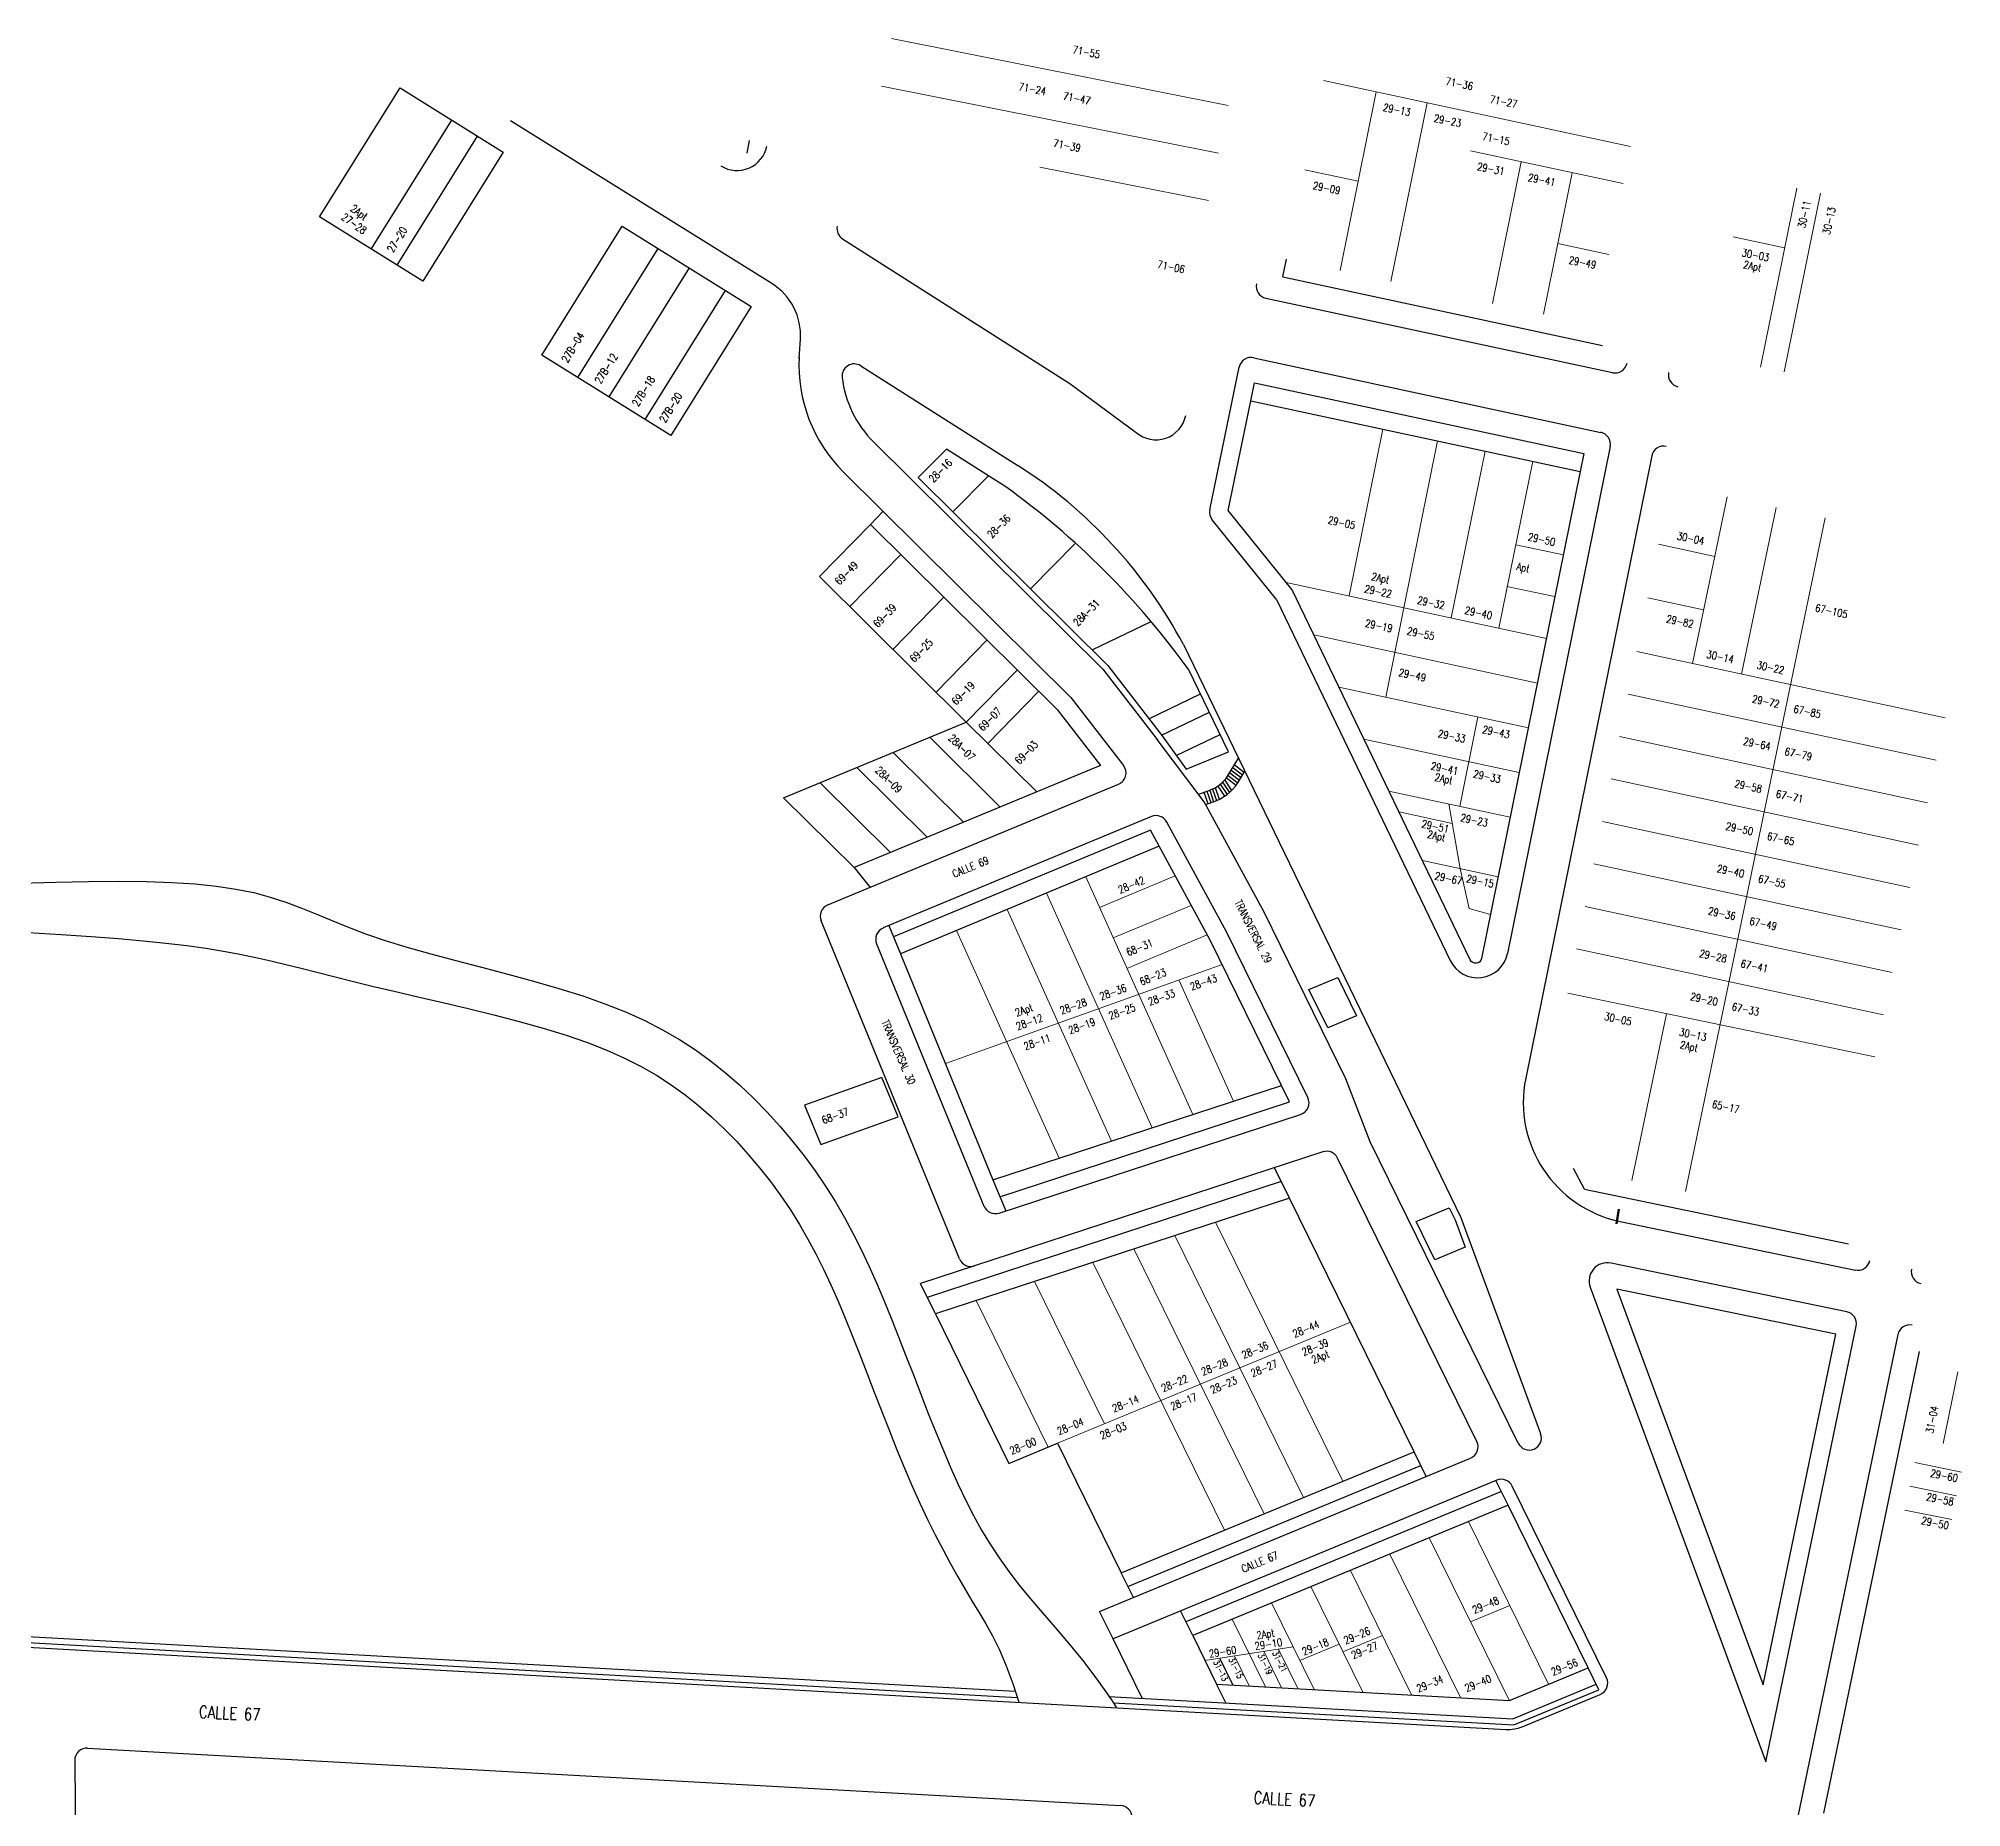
# Model space of a CAD drawing. Header units: millimetres. Extents: x 1022434 to 1024646, y 1272610 to 1274311.
# Drawn here: x 1024316.9 to 1024633.1, y 1274020.4 to 1274311.3 of the extents above; entities that cross this region are included whole.
import ezdxf
from ezdxf.enums import TextEntityAlignment as Align

# ---------------------------------------------------------------- set-up
doc = ezdxf.new("R2010")
doc.units = ezdxf.units.MM
doc.header["$MEASUREMENT"] = 0
doc.linetypes.add('DASHED', pattern=[19.05, 12.7, -6.35])
for name, color, linetype, lineweight in [('C_RG11_ST', 5, 'DASHED', 30), ('NOMENCLATURA', 23, 'Continuous', 0), ('Planimetria_Varios', 251, 'Continuous', 0)]:
    doc.layers.add(name, color=color, linetype=linetype, lineweight=lineweight)
doc.layers.add('NOMEN', color=251, linetype='Continuous')
doc.layers.add('PLANIMETRIA', color=8, linetype='Continuous')
doc.styles.add('CALLE', font='simplex.shx', dxfattribs={"width": 0.8, "height": 2})
doc.styles.add('NOMEN', font='simplex.shx', dxfattribs={"width": 0.8, "height": 1.25})

msp = doc.modelspace()

# ---------------------------------------------------------------- linework, layer by layer
at = {"layer": 'C_RG11_ST', "color": 5, "lineweight": 140}
msp.add_lwpolyline([(1024576.34, 1274116.38), (1024576.75, 1274118.81)], dxfattribs=at)
at = {"layer": 'PLANIMETRIA', "linetype": 'Continuous'}
for p, q in [((1024371.6, 1274276.68), (1024384.82, 1274297.9)), ((1024437.47, 1274271.01), (1024394.52, 1274297.75)), ((1024375.85, 1274274.03), (1024389.06, 1274295.26)), ((1024433.76, 1274294.52), (1024433.33, 1274292.43)), ((1024399.62, 1274259.24), (1024412.83, 1274280.46)), ((1024412.83, 1274280.46), (1024434.05, 1274267.25)), ((1024449.1, 1274278.35), (1024486.49, 1274254.59)), ((1024405.56, 1274255.54), (1024418.77, 1274276.76)), ((1024521.48, 1274272.1), (1024522.09, 1274275.04)), ((1024423.87, 1274273.59), (1024410.65, 1274252.37)), ((1024521.48, 1274272.1), (1024574.08, 1274260.8)), ((1024429.81, 1274269.89), (1024416.6, 1274248.67)), ((1024518.7, 1274268.61), (1024575.71, 1274256.36)), ((1024434.05, 1274267.25), (1024420.84, 1274246.03)), ((1024441.94, 1274258.7), (1024442.16, 1274261.84)), ((1024420.84, 1274246.03), (1024399.62, 1274259.24)), ((1024516.71, 1274258.81), (1024573.77, 1274246.54)), ((1024452.09, 1274257.49), (1024477.91, 1274241.08)), ((1024509.47, 1274233.81), (1024514.33, 1274257.26)), ((1024486.49, 1274254.59), (1024497.38, 1274246.52)), ((1024516.25, 1274251.75), (1024516.86, 1274254.69)), ((1024516.86, 1274254.69), (1024571, 1274243.05)), ((1024454.19, 1274244.99), (1024491.92, 1274207.6)), ((1024575.31, 1274244.19), (1024558.44, 1274160.85)), ((1024582.15, 1274242.67), (1024561.43, 1274140.33)), ((1024571, 1274243.05), (1024570.4, 1274240.11)), ((1024473.11, 1274239.39), (1024467.24, 1274233.46)), ((1024453.68, 1274231.41), (1024455.78, 1274233.56)), ((1024520.46, 1274219.04), (1024509.88, 1274232.15)), ((1024487.42, 1274228.3), (1024480, 1274220.81)), ((1024450.27, 1274217.9), (1024458.66, 1274226.48)), ((1024457.37, 1274210.86), (1024465.76, 1274219.44)), ((1024520.46, 1274219.04), (1024549.03, 1274159.68)), ((1024490.13, 1274210.77), (1024499.83, 1274215.45)), ((1024464.48, 1274203.82), (1024472.86, 1274212.41)), ((1024505.16, 1274211.63), (1024550.74, 1274117.46)), ((1024469.45, 1274198.9), (1024477.84, 1274207.48)), ((1024491.92, 1274207.6), (1024500.84, 1274196.02)), ((1024473, 1274195.38), (1024481.39, 1274203.96)), ((1024499.48, 1274199.42), (1024507.97, 1274203.53)), ((1024481.02, 1274187.43), (1024469.45, 1274198.9)), ((1024501.55, 1274196.74), (1024509.41, 1274200.54)), ((1024475.01, 1274184.93), (1024463.44, 1274196.4)), ((1024508.58, 1274185.8), (1024500.84, 1274196.02)), ((1024503.98, 1274193.4), (1024511.18, 1274196.88)), ((1024469.01, 1274182.44), (1024457.43, 1274193.91)), ((1024456.99, 1274177.45), (1024445.42, 1274188.92)), ((1024463, 1274179.95), (1024451.42, 1274191.41)), ((1024511.58, 1274189), (1024512.71, 1274187.32)), ((1024511.94, 1274189.37), (1024513.08, 1274187.67)), ((1024512.23, 1274189.72), (1024513.82, 1274188.5)), ((1024512.51, 1274190.14), (1024514.11, 1274188.91)), ((1024512.76, 1274190.57), (1024514.36, 1274189.35)), ((1024513.02, 1274191), (1024514.62, 1274189.78)), ((1024513.28, 1274191.44), (1024514.88, 1274190.21)), ((1024513.53, 1274191.87), (1024515.13, 1274190.65)), ((1024446.66, 1274168.84), (1024494.48, 1274188.68)), ((1024508.52, 1274187.38), (1024509.17, 1274185.49)), ((1024509, 1274187.54), (1024509.64, 1274185.65)), ((1024509.47, 1274187.71), (1024510.12, 1274185.81)), ((1024509.94, 1274187.89), (1024510.58, 1274185.99)), ((1024510.39, 1274188.12), (1024511.04, 1274186.2)), ((1024510.8, 1274188.38), (1024511.91, 1274186.72)), ((1024511.2, 1274188.67), (1024512.32, 1274187.01)), ((1024499.9, 1274183.35), (1024455.78, 1274165.04)), ((1024499.73, 1274181.12), (1024457.47, 1274163.58)), ((1024501.17, 1274178.47), (1024499.73, 1274181.12)), ((1024450.98, 1274174.96), (1024453.61, 1274171.72)), ((1024468.34, 1274110.63), (1024445.58, 1274166.23)), ((1024456.71, 1274165.43), (1024458.61, 1274160.8)), ((1024454.7, 1274162.44), (1024472.35, 1274119.3)), ((1024522.61, 1274136.43), (1024521.28, 1274139.15)), ((1024535.88, 1274129.85), (1024531.88, 1274140.26)), ((1024474.97, 1274120.84), (1024522.61, 1274136.43)), ((1024474.83, 1274118.16), (1024524.42, 1274134.39)), ((1024560.22, 1274080.31), (1024535.88, 1274129.85)), ((1024528.07, 1274128.22), (1024470.82, 1274109.48)), ((1024522.58, 1274120.63), (1024520.13, 1274125.62)), ((1024553.39, 1274080.59), (1024530.49, 1274127.2)), ((1024571.12, 1274122.07), (1024569.27, 1274125.51)), ((1024521.24, 1274123.35), (1024463.02, 1274104.3)), ((1024473.83, 1274123.62), (1024475.92, 1274118.52)), ((1024571.12, 1274122.07), (1024614.49, 1274113.12)), ((1024550.74, 1274117.46), (1024563.89, 1274081.89)), ((1024576.99, 1274116.77), (1024615.64, 1274108.8)), ((1024614.22, 1274101.94), (1024575.47, 1274109.94)), ((1024470.82, 1274109.48), (1024461.91, 1274106.57)), ((1024464.36, 1274101.58), (1024461.91, 1274106.57)), ((1024572.05, 1274105.96), (1024600.9, 1274027.9)), ((1024600.9, 1274027.9), (1024615.77, 1274099.58)), ((1024622.63, 1274098.17), (1024605.59, 1274016.04)), ((1024626.14, 1274095.4), (1024610.39, 1274019.46)), ((1024545.07, 1274074.85), (1024543.08, 1274078.9)), ((1024491.36, 1274052.64), (1024552.36, 1274077.86)), ((1024496.03, 1274056.74), (1024544.19, 1274076.65)), ((1024556.66, 1274074.23), (1024493.57, 1274048.14)), ((1024557.43, 1274072.38), (1024505.57, 1274050.94)), ((1024558.53, 1274070.13), (1024556.54, 1274074.18)), ((1024574.71, 1274041.74), (1024559.22, 1274073.27)), ((1024496.92, 1274054.94), (1024494.93, 1274058.99)), ((1024255.15, 1274050.88), (1024477.81, 1274038.52)), ((1024255.2, 1274051.88), (1024477.49, 1274039.54)), ((1024255.31, 1274050.07), (1024558.23, 1274033.26)), ((1024493.57, 1274048.14), (1024491.36, 1274052.64)), ((1024506.67, 1274048.69), (1024504.68, 1274052.74)), ((1024498.37, 1274038.38), (1024493.57, 1274048.14)), ((1024513.29, 1274040.56), (1024511.12, 1274044.98)), ((1024573.45, 1274039.77), (1024571.68, 1274043.37)), ((1024512.11, 1274037.62), (1024510.6, 1274040.71)), ((1024559.29, 1274035), (1024573, 1274040.67)), ((1024492.91, 1274038.68), (1024559.29, 1274035)), ((1024493.62, 1274037.64), (1024559.46, 1274033.99)), ((1024559.46, 1274033.99), (1024573.45, 1274039.77)), ((1024560.86, 1274033.7), (1024573.68, 1274039.01)), ((1024322.84, 1274028.17), (1024325.91, 1273644)), ((1024324.95, 1274030.18), (1024494.8, 1274020.75))]:
    msp.add_line(p, q, dxfattribs=at)
for points in [[(1024380.09, 1274271.39), (1024363.11, 1274281.96), (1024376.33, 1274303.19), (1024393.3, 1274292.62)], [(1024491.49, 1274191.77), (1024450.98, 1274174.96), (1024439.41, 1274186.43), (1024469.45, 1274198.9), (1024445.3, 1274222.83), (1024453.68, 1274231.41), (1024484.41, 1274200.97)], [(1024509.54, 1274163.04), (1024501.17, 1274178.47), (1024458.61, 1274160.8), (1024473.83, 1274123.62), (1024521.28, 1274139.15)], [(1024530.54, 1274156.89), (1024533.6, 1274150.58), (1024528.88, 1274148.63), (1024525.78, 1274154.92)], [(1024445.51, 1274129.44), (1024458.24, 1274134), (1024455.58, 1274140.48), (1024442.86, 1274135.92)], [(1024476.44, 1274076.99), (1024484.45, 1274080.3), (1024494.93, 1274058.99), (1024543.08, 1274078.9), (1024522.58, 1274120.63), (1024464.36, 1274101.58)], [(1024551.49, 1274112.53), (1024546.51, 1274110.47), (1024543.42, 1274116.76), (1024548.87, 1274119.02), (1024549.81, 1274117.07)], [(1024600.47, 1274040.6), (1024612.43, 1274098.23), (1024576.42, 1274105.66)], [(1024510.6, 1274040.71), (1024558.77, 1274038.03), (1024571.68, 1274043.37), (1024558.53, 1274070.13), (1024506.67, 1274048.69)]]:
    msp.add_lwpolyline(points, close=True, dxfattribs=at)
for points in [[(1024441.96, 1274258.93, 0.214977), (1024449.26, 1274240.01), (1024486.66, 1274202.96), (1024495.29, 1274191.75)], [(1024507.61, 1274187.07), (1024509.38, 1274187.67, 0.162181), (1024512.42, 1274189.98), (1024514.18, 1274192.98)], [(1024508.81, 1274185.37), (1024510.03, 1274185.78, 0.164506), (1024514.11, 1274188.91), (1024515.23, 1274190.82)]]:
    msp.add_lwpolyline(points, format="xyb", dxfattribs=at)
for points in [[(1024512.51, 1274233.67), (1024516.25, 1274251.75), (1024570.4, 1274240.11), (1024554.19, 1274160.02, -0.7189), (1024552.31, 1274159.79), (1024523.01, 1274220.65)], [(1024506.06, 1274207.47, 0.080884), (1024475.77, 1274237.71), (1024473.89, 1274238.9), (1024466.2, 1274243.79), (1024461.55, 1274239.09), (1024492.71, 1274208.21), (1024501.64, 1274196.62), (1024505.62, 1274191.15), (1024512.57, 1274194.02), (1024506.06, 1274207.47)]]:
    msp.add_lwpolyline(points, format="xyb", close=True, dxfattribs=at)
for points in [[(1024531.88, 1274140.26), (1024518.43, 1274167.63), (1024508.58, 1274185.8)], [(1024525.59, 1274137.17), (1024512.21, 1274164.41), (1024502.42, 1274182.46)], [(1024313.87, 1274172.41), (1024319.74, 1274172.59), (1024325.12, 1274172.71), (1024330.08, 1274172.74), (1024334.63, 1274172.69), (1024338.8, 1274172.54), (1024342.63, 1274172.28), (1024346.14, 1274171.92), (1024349.35, 1274171.45), (1024352.29, 1274170.85), (1024355, 1274170.13), (1024357.55, 1274169.29), (1024360.02, 1274168.37), (1024362.48, 1274167.36), (1024365.02, 1274166.31), (1024367.71, 1274165.21), (1024370.64, 1274164.1), (1024373.87, 1274162.98), (1024377.47, 1274161.88), (1024381.37, 1274160.78), (1024385.49, 1274159.69), (1024389.74, 1274158.58), (1024394.04, 1274157.46), (1024398.3, 1274156.3), (1024402.44, 1274155.11), (1024406.37, 1274153.88), (1024410.02, 1274152.59), (1024413.41, 1274151.24), (1024416.56, 1274149.81), (1024419.5, 1274148.3), (1024422.27, 1274146.7), (1024424.89, 1274145.01), (1024427.39, 1274143.2), (1024429.8, 1274141.28), (1024432.16, 1274139.23), (1024434.44, 1274137.07), (1024436.65, 1274134.81), (1024438.78, 1274132.47), (1024440.82, 1274130.06), (1024442.76, 1274127.6), (1024444.6, 1274125.09), (1024446.31, 1274122.56), (1024447.92, 1274120.02), (1024449.41, 1274117.45), (1024450.81, 1274114.84), (1024452.15, 1274112.19), (1024453.42, 1274109.48), (1024454.66, 1274106.7), (1024455.87, 1274103.84), (1024457.08, 1274100.89), (1024458.29, 1274097.83), (1024459.51, 1274094.71), (1024460.74, 1274091.54), (1024461.97, 1274088.36), (1024463.2, 1274085.22), (1024464.43, 1274082.12), (1024465.67, 1274079.12), (1024466.89, 1274076.24), (1024468.12, 1274073.51), (1024469.36, 1274070.92), (1024470.63, 1274068.43), (1024471.96, 1274066.04), (1024473.35, 1274063.73), (1024474.83, 1274061.46), (1024476.42, 1274059.22), (1024478.13, 1274057), (1024479.98, 1274054.75), (1024481.96, 1274052.45), (1024484.06, 1274050.02), (1024486.25, 1274047.43), (1024488.54, 1274044.62), (1024490.9, 1274041.53), (1024493.31, 1274038.11), (1024494.15, 1274036.81)], [(1024315.2, 1274164.3), (1024320.62, 1274163.99), (1024325.54, 1274163.66), (1024330.02, 1274163.32), (1024334.11, 1274162.95), (1024337.83, 1274162.56), (1024341.25, 1274162.14), (1024344.38, 1274161.7), (1024347.29, 1274161.23), (1024350.01, 1274160.74), (1024352.59, 1274160.21), (1024355.08, 1274159.65), (1024357.54, 1274159.06), (1024360.05, 1274158.43), (1024362.66, 1274157.76), (1024365.44, 1274157.05), (1024368.45, 1274156.29), (1024371.74, 1274155.49), (1024375.37, 1274154.64), (1024379.27, 1274153.74), (1024383.35, 1274152.8), (1024387.54, 1274151.81), (1024391.75, 1274150.77), (1024395.9, 1274149.69), (1024399.89, 1274148.57), (1024403.66, 1274147.41), (1024407.13, 1274146.21), (1024410.32, 1274144.96), (1024413.26, 1274143.65), (1024415.98, 1274142.27), (1024418.52, 1274140.82), (1024420.92, 1274139.27), (1024423.19, 1274137.63), (1024425.39, 1274135.87), (1024427.53, 1274134.01), (1024429.61, 1274132.04), (1024431.63, 1274129.97), (1024433.58, 1274127.82), (1024435.45, 1274125.61), (1024437.23, 1274123.34), (1024438.92, 1274121.02), (1024440.51, 1274118.67), (1024441.99, 1274116.3), (1024443.38, 1274113.89), (1024444.7, 1274111.44), (1024445.95, 1274108.93), (1024447.16, 1274106.34), (1024448.35, 1274103.67), (1024449.52, 1274100.89), (1024450.69, 1274098.01), (1024451.88, 1274095), (1024453.09, 1274091.9), (1024454.31, 1274088.73), (1024455.55, 1274085.55), (1024456.79, 1274082.37), (1024458.04, 1274079.24), (1024459.3, 1274076.19), (1024460.56, 1274073.25), (1024461.82, 1274070.45), (1024463.08, 1274067.79), (1024464.33, 1274065.27), (1024465.57, 1274062.87), (1024466.8, 1274060.6), (1024468.01, 1274058.43), (1024469.2, 1274056.38), (1024470.38, 1274054.42), (1024471.53, 1274052.54), (1024472.66, 1274050.64), (1024473.78, 1274048.62), (1024474.9, 1274046.35), (1024476.02, 1274043.73), (1024477.15, 1274040.65), (1024478.07, 1274037.71)]]:
    msp.add_lwpolyline(points, dxfattribs=at)
for centre, radius, start, end in [((1024431.74, 1274294.6), 5, 238.0973, 348.3428), ((1024450.18, 1274280.04), 2, 168.3428, 237.5631), ((1024432.18, 1274262.52), 10, 356.0934, 58.0973), ((1024519.12, 1274270.57), 2, 168.307, 257.8667), ((1024516.29, 1274256.86), 2, 77.8667, 168.307), ((1024451.02, 1274255.8), 2, 57.5631, 186.4855), ((1024466.59, 1274257.57), 17.67, 186.4855, 225.4174), ((1024576.13, 1274258.31), 2, 257.8667, 348.5545), ((1024586.89, 1274256), 2, 168.5545, 257.8667), ((1024500.63, 1274250.31), 5, 229.3491, 348.307), ((1024573.35, 1274244.59), 2, 348.5545, 77.8667), ((1024584.11, 1274242.28), 2, 77.8667, 168.5545), ((1024435.77, 1274174.77), 78.57, 27.9772, 57.5631), ((1024511.43, 1274233.41), 2, 168.307, 218.9063), ((1024493.71, 1274190.53), 2, 292.5415, 37.603), ((1024500.66, 1274181.51), 2, 28.4689, 112.5415), ((1024447.43, 1274166.99), 2, 112.5415, 202.2619), ((1024456.55, 1274163.19), 2, 112.5415, 202.2619), ((1024553.54, 1274161.85), 5, 205.705, 348.5545), ((1024581.03, 1274136.36), 20, 168.5545, 258.3399), ((1024523.8, 1274136.29), 2, 288.1192, 26.1678), ((1024528.7, 1274126.32), 2, 26.1678, 108.1192), ((1024474.21, 1274120.06), 2, 202.2619, 288.1192), ((1024470.19, 1274111.38), 2, 202.2619, 288.1192), ((1024574.86, 1274107), 3, 78.3399, 200.2887), ((1024616.05, 1274110.76), 2, 258.3399, 348.2832), ((1024626.82, 1274108.53), 2, 168.2832, 258.3399), ((1024613.81, 1274099.99), 2, 348.2832, 78.3399), ((1024624.59, 1274097.76), 2, 78.3399, 168.2832), ((1024562.01, 1274081.19), 2, 206.1678, 20.2887), ((1024551.6, 1274079.71), 2, 292.4642, 26.1678), ((1024557.43, 1274072.38), 2, 26.1678, 112.4642), ((1024572.92, 1274040.85), 2, 292.4642, 26.1678), ((1024558.56, 1274039.25), 6, 266.8224, 292.4642), ((1024324.84, 1274028.18), 2, 86.8224, 180.4582), ((1024494.69, 1274018.76), 2, 0.5359, 86.8224)]:
    msp.add_arc(centre, radius, start, end, dxfattribs=at)
at = {"layer": 'Planimetria_Varios', "linetype": 'Continuous'}
for p, q in [((1024457.14, 1274311.31), (1024512.51, 1274300.31)), ((1024455.52, 1274303.48), (1024510.89, 1274292.47)), ((1024528.17, 1274304.42), (1024578.68, 1274293.56)), ((1024536.87, 1274302.55), (1024530.92, 1274273.15)), ((1024545.23, 1274300.75), (1024539.28, 1274271.35)), ((1024481.56, 1274290.15), (1024509.27, 1274284.64)), ((1024552.35, 1274292.83), (1024577.44, 1274287.44)), ((1024560.71, 1274291.03), (1024556, 1274267.75)), ((1024525.13, 1274289.73), (1024533.89, 1274287.85)), ((1024569.07, 1274289.24), (1024564.36, 1274265.96)), ((1024605.99, 1274286.67), (1024600.04, 1274257.26)), ((1024609.91, 1274285.87), (1024603.96, 1274256.47)), ((1024566.71, 1274277.6), (1024575.08, 1274275.8)), ((1024595.56, 1274278.68), (1024604, 1274276.87)), ((1024537.94, 1274247.09), (1024532.39, 1274219.64)), ((1024546.94, 1274245.15), (1024538.41, 1274203)), ((1024554.76, 1274243.47), (1024549.2, 1274216.03)), ((1024562.58, 1274241.79), (1024557.03, 1274214.34)), ((1024594.54, 1274235.94), (1024588.85, 1274208.52)), ((1024602.6, 1274234.21), (1024596.92, 1274206.79)), ((1024610.67, 1274232.47), (1024587.7, 1274121.71)), ((1024559.8, 1274228.07), (1024567.63, 1274226.38)), ((1024583.28, 1274228.13), (1024592.51, 1274226.15)), ((1024522.03, 1274221.87), (1024564.85, 1274212.66)), ((1024558.33, 1274221.22), (1024566.15, 1274219.54)), ((1024581.5, 1274219.31), (1024590.68, 1274217.34)), ((1024526.59, 1274213.22), (1024563.36, 1274205.31)), ((1024579.71, 1274210.49), (1024630.39, 1274199.59)), ((1024530.71, 1274204.66), (1024561.87, 1274197.96)), ((1024578.3, 1274203.51), (1024628.94, 1274192.62)), ((1024553.56, 1274199.75), (1024550.58, 1274185.04)), ((1024534.83, 1274196.1), (1024560.38, 1274190.61)), ((1024576.88, 1274196.52), (1024627.49, 1274185.64)), ((1024575.47, 1274189.54), (1024626.05, 1274178.66)), ((1024538.95, 1274187.54), (1024558.89, 1274183.26)), ((1024540.6, 1274184.12), (1024549.36, 1274182.24)), ((1024548.81, 1274185.43), (1024550.66, 1274174.8)), ((1024574.06, 1274182.55), (1024624.6, 1274171.69)), ((1024544.44, 1274176.14), (1024556.91, 1274173.45)), ((1024506.68, 1274134.37), (1024489.09, 1274173.45)), ((1024503.81, 1274173.61), (1024491.35, 1274168.43)), ((1024572.64, 1274175.57), (1024623.15, 1274164.71)), ((1024499.99, 1274132.18), (1024482.62, 1274170.77)), ((1024493.3, 1274129.99), (1024476.15, 1274168.08)), ((1024506.44, 1274168.75), (1024493.6, 1274163.42)), ((1024571.23, 1274168.59), (1024621.7, 1274157.73)), ((1024484.7, 1274127.18), (1024467.83, 1274164.63)), ((1024509.08, 1274163.89), (1024495.86, 1274158.4)), ((1024569.81, 1274161.6), (1024620.26, 1274150.76)), ((1024466, 1274142.74), (1024511.5, 1274159.05)), ((1024513.37, 1274136.56), (1024504.4, 1274156.5)), ((1024568.34, 1274154.3), (1024618.83, 1274143.88)), ((1024584.57, 1274150.95), (1024578.88, 1274123.53)), ((1024531.36, 1274074.05), (1024510.43, 1274116.66)), ((1024524.88, 1274071.37), (1024503.71, 1274114.46)), ((1024511.92, 1274066.01), (1024490.27, 1274110.06)), ((1024518.4, 1274068.69), (1024496.99, 1274112.26)), ((1024492.18, 1274083.5), (1024480.67, 1274106.92)), ((1024482.92, 1274079.67), (1024471.07, 1274103.78)), ((1024484.45, 1274080.3), (1024532.61, 1274100.21)), ((1024632.5, 1274092.04), (1024630.07, 1274080.29)), ((1024625.42, 1274077.17), (1024633.1, 1274075.58)), ((1024624.61, 1274073.25), (1024632.29, 1274071.67)), ((1024623.8, 1274069.33), (1024631.48, 1274067.75)), ((1024565.2, 1274040.69), (1024552.05, 1274067.45)), ((1024558.7, 1274038.04), (1024545.57, 1274064.77)), ((1024542.67, 1274038.93), (1024532.6, 1274059.41)), ((1024550.69, 1274038.48), (1024539.08, 1274062.09)), ((1024534.65, 1274039.37), (1024526.12, 1274056.73)), ((1024526.64, 1274039.82), (1024519.64, 1274054.05)), ((1024558.85, 1274053.62), (1024552.36, 1274050.94)), ((1024518.62, 1274040.26), (1024513.16, 1274051.37)), ((1024523.18, 1274046.84), (1024508.68, 1274044.61)), ((1024523.97, 1274039.96), (1024520.77, 1274046.47)), ((1024530.77, 1274047.27), (1024524.29, 1274044.59)), ((1024537.86, 1274048.72), (1024531.37, 1274046.04)), ((1024515.96, 1274040.41), (1024513.53, 1274045.35)), ((1024521.3, 1274040.11), (1024518.36, 1274046.1))]:
    msp.add_line(p, q, dxfattribs=at)
at = {"layer": 'Planimetria_Varios'}
for p, q in [((1024550.66, 1274174.8), (1024552.12, 1274168.27)), ((1024552.12, 1274168.27), (1024555.65, 1274167.25))]:
    msp.add_line(p, q, dxfattribs=at)

# ---------------------------------------------------------------- texts
at = {"layer": 'NOMEN', "linetype": 'Continuous', "style": 'NOMEN', "width": 0.8}
for s, height, rotation, p in [('71-55', 1.25, 348.7591, (1024486.85, 1274308.91)), ('71-36', 1.25, 348.7591, (1024548.18, 1274303.7)), ('71-47', 1.25, 348.7591, (1024485.27, 1274301.29)), ('29-13', 1.25, 348.7591, (1024537.89, 1274299.41)), ('71-27', 1.25, 348.7591, (1024555.45, 1274300.75)), ('29-23', 1.25, 348.7591, (1024546.25, 1274297.61)), ('71-39', 1.25, 348.7591, (1024483.66, 1274293.53)), ('71-15', 1.25, 348.7591, (1024554.21, 1274294.63)), ('29-31', 1.25, 348.7591, (1024553.37, 1274289.69)), ('29-09', 1.25, 348.7591, (1024526.36, 1274286.54)), ('29-41', 1.25, 348.7591, (1024561.73, 1274287.89)), ('2Apt', 1.25, 322.9699, (1024368.04, 1274283.11)), ('30-11', 1.25, 77.726, (1024607.38, 1274280.05)), ('27-28', 1.25, 324.5415, (1024366.56, 1274281.68)), ('30-13', 1.25, 77.726, (1024611.45, 1274278.97)), ('27-20', 1.25, 58.0973, (1024375.17, 1274275.98)), ('29-49', 1.25, 348.7591, (1024568.43, 1274274.3)), ('30-03', 1.25, 348.7591, (1024596.87, 1274275.53)), ('2Apt', 1.25, 348.7591, (1024597.14, 1274273.56)), ('27B-04', 1.25, 58.0973, (1024403.84, 1274257.88)), ('27B-12', 1.25, 58.0973, (1024409.31, 1274254.39)), ('27B-18', 1.25, 58.0973, (1024415.46, 1274250.66)), ('27B-20', 1.25, 58.0973, (1024419.94, 1274247.97)), ('28-16', 1.25, 45.2642, (1024464.04, 1274238.19)), ('28-36', 1.25, 45.2642, (1024473.65, 1274229.04)), ('29-05', 1.25, 347.8667, (1024528.83, 1274231.56)), ('29-50', 1.25, 347.8667, (1024561.71, 1274228.8)), ('30-04', 1.25, 347.8667, (1024586.22, 1274228.96)), ('69-49', 1.25, 45.6617, (1024448.59, 1274221.34)), ('Apt', 1.25, 347.8667, (1024559.85, 1274223.93)), ('29-22', 1.25, 347.8667, (1024534.82, 1274220.26)), ('2Apt', 1.25, 347.8667, (1024535.96, 1274222.28)), ('69-39', 1.25, 45.6617, (1024454.89, 1274214.34)), ('28A-31', 1.25, 45.2642, (1024487.77, 1274214.56)), ('29-32', 1.25, 347.8667, (1024543.52, 1274218.39)), ('29-40', 1.25, 347.8667, (1024551.32, 1274216.71)), ('67-105', 1.25, 347.8667, (1024608.94, 1274217.1)), ('29-55', 1.25, 347.8667, (1024541.84, 1274213.31)), ('69-25', 1.25, 45.6617, (1024460.89, 1274208.6)), ('30-14', 1.25, 347.8667, (1024591.07, 1274209.5)), ('30-22', 1.25, 347.8667, (1024599.34, 1274207.72)), ('69-19', 1.25, 45.6617, (1024467.8, 1274201.57)), ('29-49', 1.25, 347.8667, (1024540.46, 1274206.49)), ('67-85', 1.25, 347.8667, (1024605.37, 1274200.49)), ('69-07', 1.25, 45.6617, (1024472.18, 1274197.31)), ('29-43', 1.25, 347.8667, (1024554.22, 1274197.13)), ('28A-07', 1.25, 315.2642, (1024466.38, 1274196.15)), ('69-03', 1.25, 45.6617, (1024478.19, 1274191.84)), ('67-79', 1.25, 347.8667, (1024603.92, 1274193.51)), ('28A-09', 1.25, 315.2642, (1024454.37, 1274190.86)), ('29-33', 1.25, 347.8667, (1024552.74, 1274189.81)), ('67-71', 1.25, 347.8667, (1024602.48, 1274186.53)), ('29-23', 1.25, 347.8667, (1024550.62, 1274182.62)), ('67-65', 1.25, 347.8667, (1024601.03, 1274179.56)), ('28-42', 1.25, 22.5415, (1024494.74, 1274170.67)), ('29-15', 1.25, 347.8667, (1024551.59, 1274172.6)), ('67-55', 1.25, 347.8667, (1024599.58, 1274172.58)), ('67-49', 1.25, 347.8667, (1024598.14, 1274165.6)), ('68-31', 1.25, 22.5415, (1024496.08, 1274160.39)), ('68-23', 1.25, 22.5415, (1024498.26, 1274155.55)), ('28-43', 1.25, 19.7228, (1024506.52, 1274154.75)), ('67-41', 1.25, 347.8667, (1024596.69, 1274158.63)), ('28-36', 1.25, 19.7228, (1024491.64, 1274153.15)), ('28-33', 1.25, 19.7228, (1024499.62, 1274152.27)), ('2Apt', 1.25, 19.7228, (1024477.74, 1274150.46)), ('28-12', 1.25, 19.7228, (1024477.9, 1274148.22)), ('28-28', 1.25, 19.7228, (1024485.12, 1274150.81)), ('28-25', 1.25, 19.7228, (1024493.13, 1274149.95)), ('30-05', 1.25, 347.8667, (1024574.26, 1274149.94)), ('67-33', 1.25, 347.8667, (1024595.22, 1274151.54)), ('28-19', 1.25, 19.7228, (1024486.52, 1274147.58)), ('30-13', 1.25, 347.8667, (1024586.58, 1274147.37)), ('28-11', 1.25, 19.7228, (1024479.17, 1274144.94)), ('2Apt', 1.25, 347.8667, (1024586.71, 1274145.28)), ('68-37', 1.25, 19.7228, (1024445.96, 1274132.78)), ('65-17', 1.25, 347.8667, (1024591.98, 1274135.5)), ('28-44', 1.25, 22.4642, (1024523.45, 1274097.65)), ('28-39', 1.25, 22.4642, (1024524.95, 1274094.66)), ('28-28', 1.25, 22.4642, (1024508.4, 1274091.43)), ('28-36', 1.25, 22.4642, (1024515.06, 1274094.18)), ('28-27', 1.25, 22.4642, (1024516.56, 1274091.19)), ('2Apt', 1.25, 22.4642, (1024526.53, 1274093.38)), ('28-22', 1.25, 22.4642, (1024501.84, 1274088.72)), ('28-23', 1.25, 22.4642, (1024509.9, 1274088.44)), ('28-14', 1.25, 22.4642, (1024493.77, 1274085.38)), ('28-17', 1.25, 22.4642, (1024503.34, 1274085.73)), ('28-04', 1.25, 22.4642, (1024484.71, 1274081.64)), ('28-03', 1.25, 22.4642, (1024491.75, 1274080.93)), ('28-00', 1.25, 22.4642, (1024476.9, 1274078.41)), ('29-48', 1.25, 22.4642, (1024552.99, 1274052.26)), ('2Apt', 1.25, 8.763, (1024517.27, 1274048.09)), ('29-26', 1.25, 22.4642, (1024531.82, 1274047.24)), ('29-60', 1.25, 8.763, (1024509.45, 1274045.06)), ('29-10', 1.25, 8.763, (1024516.98, 1274046.31)), ('29-18', 1.25, 22.4642, (1024524.98, 1274045.41)), ('29-27', 1.25, 22.4642, (1024533.08, 1274044.82)), ('31-13', 1, 296.1678, (1024510.02, 1274044.34)), ('31-15', 1, 296.1678, (1024512.53, 1274044.76)), ('31-19', 1, 296.1678, (1024517.33, 1274045.42)), ('31-21', 1, 296.1678, (1024519.73, 1274045.84)), ('29-56', 1.25, 22.4642, (1024565.94, 1274042.06)), ('29-34', 1.25, 22.4642, (1024543.81, 1274039.32)), ('29-40', 1.25, 22.4642, (1024551.73, 1274039.4))]:
    msp.add_text(s, height=height, rotation=rotation, dxfattribs=at).set_placement(p)
for s, rotation, p in [('71-24', 348.7591, (1024482.43, 1274301.95)), ('71-06', 348.7591, (1024505.23, 1274272.7)), ('29-19', 347.8667, (1024539.39, 1274213.64)), ('29-82', 347.8667, (1024588.9, 1274214.36)), ('29-72', 347.8667, (1024603.02, 1274201.2)), ('29-33', 347.8667, (1024551.37, 1274195.49)), ('29-64', 347.8667, (1024601.57, 1274194.23)), ('29-41', 347.8667, (1024550.19, 1274190.17)), ('2Apt', 347.8667, (1024549.26, 1274188.66)), ('29-58', 347.8667, (1024600.13, 1274187.25)), ('29-51', 347.8667, (1024548.66, 1274180.65)), ('2Apt', 347.8667, (1024548.06, 1274179.26)), ('29-50', 347.8667, (1024598.68, 1274180.27)), ('29-67', 347.8667, (1024550.83, 1274172.11)), ('29-40', 347.8667, (1024597.23, 1274173.3)), ('29-36', 347.8667, (1024595.79, 1274166.32)), ('29-28', 347.8667, (1024594.34, 1274159.34)), ('29-20', 347.8667, (1024592.87, 1274152.25)), ('31-04', 78.7969, (1024629.31, 1274086.3)), ('29-60', 348.3399, (1024632.34, 1274073.91)), ('29-58', 348.3399, (1024631.67, 1274070.03)), ('29-50', 348.3399, (1024630.86, 1274066.12))]:
    msp.add_text(s, height=1.25, rotation=rotation, dxfattribs=at).set_placement(p, align=Align.RIGHT)
at = {"layer": 'NOMENCLATURA', "linetype": 'Continuous', "width": 0.8}
for s, height, rotation, style, p in [('CALLE 69', 1.25, 22.5415, 'NOMEN', (1024467.44, 1274173.28)), ('TRANSVERSAL 29', 1.25, 296.8465, 'NOMEN', (1024513.5, 1274169.27)), ('TRANSVERSAL 30', 1.25, 293.4312, 'NOMEN', (1024455.45, 1274149.6)), ('CALLE 67', 1.25, 22.4642, 'NOMEN', (1024515, 1274059)), ('CALLE 67', 2, 356.8224, 'CALLE', (1024516.65, 1274021.08))]:
    msp.add_text(s, height=height, rotation=rotation, dxfattribs=dict(at, style=style)).set_placement(p)
at = {"layer": 'NOMENCLATURA', "style": 'CALLE', "width": 0.8}
msp.add_text('CALLE 67', height=2, rotation=357.14, dxfattribs=at).set_placement((1024343.21, 1274035.17))
msp.add_text('CALLE 67', height=2, rotation=357.14, dxfattribs=at).set_placement((1024343.21, 1274035.17))

doc.saveas('drawing.dxf')
